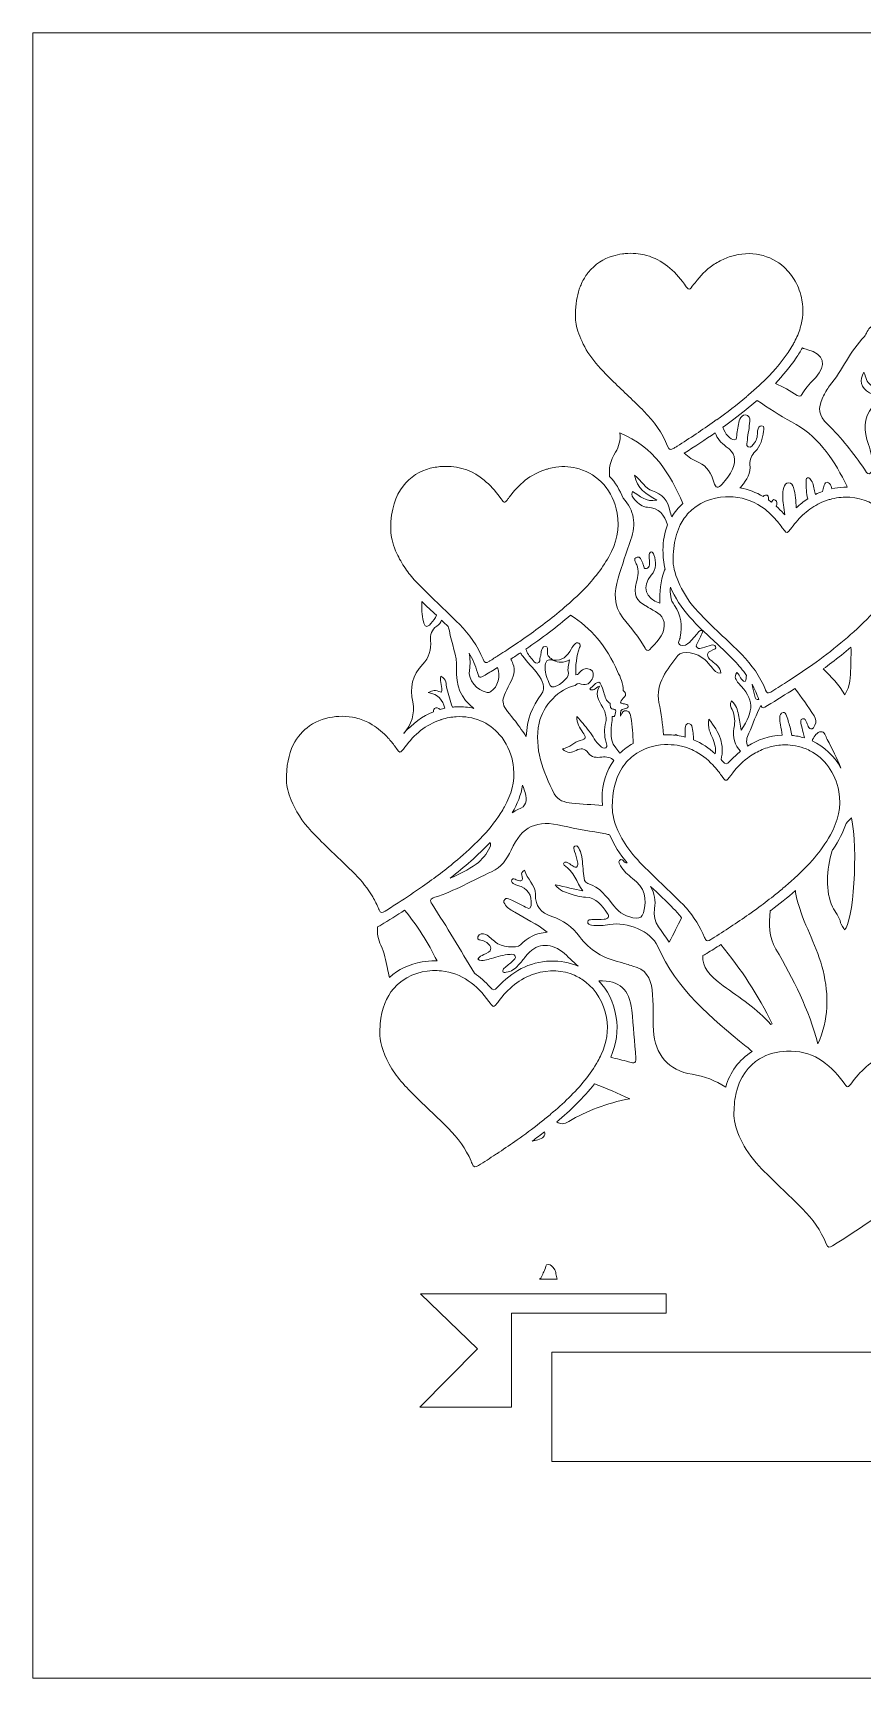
# Model space of a CAD drawing. Header units: inches. Extents: x 0 to 12, y -12 to 0.
# Drawn here: x 0 to 6.05, y -12 to 0 of the extents above; entities that cross this region are included whole.
import ezdxf

# ---------------------------------------------------------------- set-up
doc = ezdxf.new("R2010")
doc.units = ezdxf.units.IN
doc.header["$MEASUREMENT"] = 0
doc.layers.add('Layer 1', color=7, linetype='Continuous')

msp = doc.modelspace()

# ---------------------------------------------------------------- linework, layer by layer
at = {"layer": 'Layer 1', "lineweight": 0}
for points in [[(12, -12), (0, -12), (0, 0), (12, 0), (12, -12)], [(4.621, -9.198), (4.621, -9.339), (3.493, -9.339), (3.493, -10.023), (2.824, -10.023), (3.245, -9.599), (2.828, -9.198), (4.621, -9.198)], [(8.212, -9.622), (8.212, -10.421), (3.788, -10.421), (3.788, -9.622), (8.212, -9.622)]]:
    msp.add_lwpolyline(points, dxfattribs=at)
for points, knots in [([(4.237, -2.544), (4.205, -2.512), (4.173, -2.48), (4.142, -2.447), (4.047, -2.348), (3.989, -2.231), (3.968, -2.141), (3.963, -2.119), (3.96, -2.099), (3.959, -2.08), (3.959, -2.07), (3.959, -2.06), (3.959, -2.049), (3.96, -1.98), (3.97, -1.921), (3.987, -1.87), (3.991, -1.858), (3.995, -1.847), (4, -1.837), (4.012, -1.809), (4.026, -1.784), (4.042, -1.762), (4.045, -1.757), (4.049, -1.752), (4.054, -1.746), (4.102, -1.686), (4.165, -1.648), (4.23, -1.628), (4.254, -1.62), (4.278, -1.615), (4.303, -1.612), (4.316, -1.61), (4.329, -1.609), (4.341, -1.608), (4.368, -1.607), (4.394, -1.608), (4.418, -1.611), (4.439, -1.614), (4.46, -1.618), (4.479, -1.623), (4.592, -1.655), (4.681, -1.731), (4.755, -1.833), (4.756, -1.835), (4.757, -1.836), (4.757, -1.837), (4.789, -1.88), (4.789, -1.88), (4.823, -1.833), (4.826, -1.829), (4.829, -1.825), (4.832, -1.822), (4.87, -1.772), (4.912, -1.729), (4.962, -1.694), (4.989, -1.676), (5.017, -1.66), (5.048, -1.647), (5.062, -1.641), (5.076, -1.635), (5.091, -1.631), (5.24, -1.584), (5.383, -1.619), (5.483, -1.709), (5.514, -1.738), (5.541, -1.773), (5.563, -1.812), (5.586, -1.853), (5.602, -1.898), (5.612, -1.949), (5.625, -2.02), (5.619, -2.087), (5.6, -2.152), (5.589, -2.187), (5.575, -2.221), (5.557, -2.255), (5.555, -2.259), (5.552, -2.263), (5.55, -2.267), (5.502, -2.354), (5.441, -2.431), (5.373, -2.501), (5.325, -2.55), (5.274, -2.596), (5.222, -2.641), (5.217, -2.645), (5.212, -2.649), (5.207, -2.654), (5.137, -2.713), (5.065, -2.769), (4.991, -2.822), (4.989, -2.822), (4.987, -2.822), (4.985, -2.823), (4.979, -2.825), (4.976, -2.829), (4.974, -2.833), (4.885, -2.896), (4.794, -2.956), (4.702, -3.015), (4.694, -3.019), (4.686, -3.024), (4.679, -3.029), (4.655, -3.044), (4.643, -3.044), (4.632, -3.015), (4.593, -2.918), (4.533, -2.833), (4.459, -2.759), (4.386, -2.687), (4.311, -2.616), (4.237, -2.544)], [0, 0, 0, 0, 1, 1, 1, 2, 2, 2, 3, 3, 3, 4, 4, 4, 5, 5, 5, 6, 6, 6, 7, 7, 7, 8, 8, 8, 9, 9, 9, 10, 10, 10, 11, 11, 11, 12, 12, 12, 13, 13, 13, 14, 14, 14, 15, 15, 15, 16, 16, 16, 17, 17, 17, 18, 18, 18, 19, 19, 19, 20, 20, 20, 21, 21, 21, 22, 22, 22, 23, 23, 23, 24, 24, 24, 25, 25, 25, 26, 26, 26, 27, 27, 27, 28, 28, 28, 29, 29, 29, 30, 30, 30, 31, 31, 31, 32, 32, 32, 33, 33, 33, 34, 34, 34, 35, 35, 35, 36, 36, 36, 37, 37, 37, 37]), ([(5.814, -2.575), (5.908, -2.46), (5.964, -2.319), (6.068, -2.214), (6.084, -2.198), (6.093, -2.16), (6.115, -2.144), (6.14, -2.185), (6.169, -2.224), (6.203, -2.262), (6.263, -2.329), (6.329, -2.39), (6.395, -2.452), (6.395, -2.456), (6.394, -2.459), (6.394, -2.463), (6.392, -2.475), (6.392, -2.488), (6.369, -2.487), (6.364, -2.434), (6.341, -2.399), (6.278, -2.411), (6.269, -2.413), (6.257, -2.402), (6.246, -2.395), (6.205, -2.368), (6.188, -2.388), (6.18, -2.428), (6.173, -2.463), (6.18, -2.496), (6.185, -2.53), (6.188, -2.549), (6.188, -2.57), (6.172, -2.581), (6.152, -2.594), (6.133, -2.579), (6.116, -2.569), (6.081, -2.549), (6.08, -2.509), (6.065, -2.475), (6.029, -2.534), (6.039, -2.588), (6.104, -2.625), (6.156, -2.654), (6.157, -2.688), (6.127, -2.726), (6.056, -2.812), (6.065, -2.904), (6.098, -3.001), (6.116, -3.054), (6.131, -3.11), (6.125, -3.167), (6.123, -3.185), (6.123, -3.209), (6.106, -3.215), (6.084, -3.222), (6.078, -3.196), (6.069, -3.182), (5.987, -3.067), (5.902, -2.953), (5.799, -2.854), (5.733, -2.791), (5.726, -2.742), (5.765, -2.658), (5.779, -2.629), (5.794, -2.599), (5.814, -2.575)], [0, 0, 0, 0, 1, 1, 1, 2, 2, 2, 3, 3, 3, 4, 4, 4, 5, 5, 5, 6, 6, 6, 7, 7, 7, 8, 8, 8, 9, 9, 9, 10, 10, 10, 11, 11, 11, 12, 12, 12, 13, 13, 13, 14, 14, 14, 15, 15, 15, 16, 16, 16, 17, 17, 17, 18, 18, 18, 19, 19, 19, 20, 20, 20, 21, 21, 21, 22, 22, 22, 22]), ([(5.654, -2.311), (5.773, -2.34), (5.795, -2.426), (5.713, -2.513), (5.679, -2.549), (5.645, -2.583), (5.619, -2.625), (5.609, -2.64), (5.601, -2.66), (5.577, -2.644), (5.527, -2.61), (5.474, -2.581), (5.418, -2.557), (5.473, -2.499), (5.524, -2.438), (5.57, -2.371), (5.586, -2.347), (5.602, -2.322), (5.615, -2.297), (5.627, -2.303), (5.64, -2.307), (5.654, -2.311)], [0, 0, 0, 0, 1, 1, 1, 2, 2, 2, 3, 3, 3, 4, 4, 4, 5, 5, 5, 6, 6, 6, 7, 7, 7, 7]), ([(5.83, -3.325), (5.829, -3.318), (5.827, -3.312), (5.825, -3.306), (5.82, -3.292), (5.81, -3.279), (5.795, -3.278), (5.777, -3.278), (5.776, -3.296), (5.772, -3.309), (5.767, -3.32), (5.766, -3.332), (5.763, -3.344), (5.745, -3.35), (5.727, -3.358), (5.71, -3.367), (5.709, -3.361), (5.708, -3.356), (5.707, -3.351), (5.7, -3.321), (5.697, -3.29), (5.68, -3.264), (5.674, -3.254), (5.666, -3.242), (5.652, -3.246), (5.64, -3.25), (5.643, -3.263), (5.643, -3.272), (5.643, -3.315), (5.644, -3.358), (5.655, -3.398), (5.625, -3.418), (5.597, -3.44), (5.57, -3.465), (5.567, -3.415), (5.565, -3.365), (5.551, -3.316), (5.546, -3.298), (5.537, -3.281), (5.515, -3.281), (5.494, -3.281), (5.485, -3.299), (5.479, -3.317), (5.467, -3.359), (5.472, -3.401), (5.477, -3.443), (5.479, -3.468), (5.483, -3.491), (5.487, -3.515), (5.484, -3.513), (5.48, -3.509), (5.477, -3.505), (5.46, -3.486), (5.443, -3.469), (5.425, -3.453), (5.431, -3.435), (5.434, -3.417), (5.416, -3.407), (5.4, -3.398), (5.396, -3.411), (5.391, -3.424), (5.383, -3.418), (5.376, -3.412), (5.368, -3.406), (5.367, -3.386), (5.367, -3.367), (5.346, -3.371), (5.338, -3.373), (5.333, -3.377), (5.33, -3.382), (5.278, -3.351), (5.221, -3.329), (5.159, -3.319), (5.163, -3.315), (5.167, -3.31), (5.171, -3.305), (5.211, -3.26), (5.239, -3.211), (5.233, -3.147), (5.23, -3.111), (5.245, -3.08), (5.27, -3.054), (5.311, -3.013), (5.326, -2.961), (5.331, -2.906), (5.332, -2.892), (5.344, -2.869), (5.32, -2.866), (5.298, -2.863), (5.291, -2.884), (5.289, -2.903), (5.287, -2.934), (5.286, -2.965), (5.266, -2.99), (5.254, -3.004), (5.241, -3.029), (5.219, -3.019), (5.201, -3.011), (5.212, -2.986), (5.214, -2.969), (5.219, -2.923), (5.228, -2.877), (5.232, -2.831), (5.234, -2.81), (5.225, -2.789), (5.2, -2.786), (5.179, -2.784), (5.168, -2.8), (5.16, -2.817), (5.144, -2.85), (5.146, -2.888), (5.137, -2.923), (5.133, -2.939), (5.143, -2.967), (5.119, -2.968), (5.104, -2.969), (5.086, -2.954), (5.073, -2.942), (5.053, -2.925), (5.046, -2.9), (5.036, -2.876), (5.063, -2.857), (5.09, -2.837), (5.116, -2.817), (5.174, -2.773), (5.231, -2.728), (5.285, -2.681), (5.368, -2.735), (5.448, -2.792), (5.536, -2.837), (5.721, -2.932), (5.834, -3.096), (5.925, -3.274), (5.932, -3.287), (5.938, -3.301), (5.943, -3.314), (5.934, -3.314), (5.925, -3.314), (5.917, -3.314), (5.887, -3.315), (5.858, -3.319), (5.83, -3.325)], [0, 0, 0, 0, 1, 1, 1, 2, 2, 2, 3, 3, 3, 4, 4, 4, 5, 5, 5, 6, 6, 6, 7, 7, 7, 8, 8, 8, 9, 9, 9, 10, 10, 10, 11, 11, 11, 12, 12, 12, 13, 13, 13, 14, 14, 14, 15, 15, 15, 16, 16, 16, 17, 17, 17, 18, 18, 18, 19, 19, 19, 20, 20, 20, 21, 21, 21, 22, 22, 22, 23, 23, 23, 24, 24, 24, 25, 25, 25, 26, 26, 26, 27, 27, 27, 28, 28, 28, 29, 29, 29, 30, 30, 30, 31, 31, 31, 32, 32, 32, 33, 33, 33, 34, 34, 34, 35, 35, 35, 36, 36, 36, 37, 37, 37, 38, 38, 38, 39, 39, 39, 40, 40, 40, 41, 41, 41, 42, 42, 42, 43, 43, 43, 44, 44, 44, 45, 45, 45, 46, 46, 46, 47, 47, 47, 47]), ([(4.252, -3.058), (4.277, -3.017), (4.289, -2.974), (4.284, -2.918), (4.534, -3.019), (4.648, -3.217), (4.744, -3.432), (4.712, -3.46), (4.684, -3.494), (4.662, -3.53), (4.656, -3.516), (4.652, -3.501), (4.648, -3.483), (4.636, -3.413), (4.59, -3.364), (4.522, -3.341), (4.466, -3.322), (4.444, -3.268), (4.391, -3.227), (4.409, -3.324), (4.474, -3.365), (4.554, -3.408), (4.472, -3.426), (4.429, -3.376), (4.376, -3.344), (4.362, -3.374), (4.38, -3.39), (4.393, -3.405), (4.417, -3.434), (4.45, -3.458), (4.485, -3.46), (4.571, -3.464), (4.607, -3.517), (4.632, -3.588), (4.632, -3.588), (4.632, -3.588), (4.632, -3.589), (4.609, -3.645), (4.597, -3.707), (4.598, -3.774), (4.599, -3.821), (4.603, -3.867), (4.613, -3.911), (4.61, -3.916), (4.608, -3.921), (4.606, -3.926), (4.581, -4.001), (4.571, -4.079), (4.576, -4.159), (4.468, -4.124), (4.443, -4.042), (4.513, -3.956), (4.551, -3.909), (4.55, -3.859), (4.532, -3.807), (4.528, -3.797), (4.524, -3.785), (4.513, -3.786), (4.497, -3.788), (4.498, -3.802), (4.498, -3.814), (4.498, -3.836), (4.5, -3.859), (4.499, -3.881), (4.499, -3.893), (4.49, -3.904), (4.477, -3.907), (4.459, -3.911), (4.46, -3.895), (4.456, -3.884), (4.453, -3.877), (4.451, -3.869), (4.448, -3.862), (4.44, -3.844), (4.432, -3.816), (4.409, -3.824), (4.376, -3.835), (4.399, -3.861), (4.407, -3.879), (4.424, -3.921), (4.416, -3.962), (4.405, -4.004), (4.381, -4.102), (4.397, -4.137), (4.485, -4.187), (4.492, -4.191), (4.499, -4.195), (4.506, -4.199), (4.556, -4.227), (4.611, -4.253), (4.607, -4.322), (4.604, -4.399), (4.549, -4.449), (4.499, -4.499), (4.485, -4.513), (4.474, -4.501), (4.467, -4.487), (4.423, -4.406), (4.362, -4.339), (4.305, -4.267), (4.235, -4.179), (4.241, -4.079), (4.271, -3.978), (4.299, -3.884), (4.332, -3.79), (4.363, -3.696), (4.402, -3.582), (4.391, -3.483), (4.307, -3.394), (4.284, -3.334), (4.251, -3.28), (4.209, -3.236), (4.2, -3.18), (4.215, -3.12), (4.252, -3.058)], [0, 0, 0, 0, 1, 1, 1, 2, 2, 2, 3, 3, 3, 4, 4, 4, 5, 5, 5, 6, 6, 6, 7, 7, 7, 8, 8, 8, 9, 9, 9, 10, 10, 10, 11, 11, 11, 12, 12, 12, 13, 13, 13, 14, 14, 14, 15, 15, 15, 16, 16, 16, 17, 17, 17, 18, 18, 18, 19, 19, 19, 20, 20, 20, 21, 21, 21, 22, 22, 22, 23, 23, 23, 24, 24, 24, 25, 25, 25, 26, 26, 26, 27, 27, 27, 28, 28, 28, 29, 29, 29, 30, 30, 30, 31, 31, 31, 32, 32, 32, 33, 33, 33, 34, 34, 34, 35, 35, 35, 36, 36, 36, 37, 37, 37, 38, 38, 38, 38]), ([(4.98, -2.916), (4.992, -2.957), (5.021, -2.99), (5.06, -3.018), (5.122, -3.062), (5.134, -3.111), (5.106, -3.182), (5.089, -3.224), (5.059, -3.257), (5.03, -3.291), (5, -3.324), (4.982, -3.322), (4.97, -3.278), (4.951, -3.216), (4.922, -3.16), (4.859, -3.133), (4.818, -3.116), (4.783, -3.093), (4.752, -3.066), (4.829, -3.018), (4.905, -2.968), (4.98, -2.916)], [0, 0, 0, 0, 1, 1, 1, 2, 2, 2, 3, 3, 3, 4, 4, 4, 5, 5, 5, 6, 6, 6, 7, 7, 7, 7]), ([(2.794, -4.001), (2.765, -3.97), (2.74, -3.938), (2.718, -3.906), (2.693, -3.87), (2.673, -3.833), (2.656, -3.798), (2.631, -3.742), (2.616, -3.689), (2.612, -3.647), (2.612, -3.642), (2.612, -3.638), (2.611, -3.634), (2.611, -3.627), (2.611, -3.62), (2.611, -3.613), (2.612, -3.338), (2.754, -3.215), (2.899, -3.176), (2.931, -3.168), (2.963, -3.163), (2.994, -3.162), (3, -3.162), (3.005, -3.162), (3.011, -3.162), (3.124, -3.161), (3.216, -3.198), (3.293, -3.263), (3.336, -3.297), (3.373, -3.339), (3.408, -3.387), (3.433, -3.423), (3.439, -3.432), (3.456, -3.413), (3.461, -3.407), (3.467, -3.398), (3.476, -3.387), (3.545, -3.292), (3.631, -3.22), (3.743, -3.184), (3.751, -3.182), (3.758, -3.18), (3.765, -3.178), (3.782, -3.174), (3.799, -3.17), (3.816, -3.168), (3.876, -3.159), (3.933, -3.164), (3.986, -3.18), (4.126, -3.221), (4.234, -3.338), (4.264, -3.503), (4.285, -3.617), (4.258, -3.721), (4.203, -3.821), (4.176, -3.868), (4.146, -3.913), (4.112, -3.955), (4.079, -3.998), (4.042, -4.038), (4.004, -4.076), (3.958, -4.122), (3.909, -4.165), (3.859, -4.207), (3.859, -4.207), (3.856, -4.21), (3.856, -4.21), (3.769, -4.284), (3.677, -4.352), (3.583, -4.417), (3.57, -4.427), (3.557, -4.436), (3.544, -4.445), (3.515, -4.464), (3.486, -4.483), (3.458, -4.502), (3.438, -4.514), (3.419, -4.527), (3.4, -4.539), (3.394, -4.543), (3.388, -4.547), (3.381, -4.551), (3.37, -4.558), (3.359, -4.565), (3.348, -4.572), (3.343, -4.576), (3.337, -4.579), (3.331, -4.583), (3.307, -4.598), (3.296, -4.597), (3.285, -4.569), (3.246, -4.471), (3.186, -4.387), (3.112, -4.313), (3.007, -4.208), (2.896, -4.108), (2.794, -4.001)], [0, 0, 0, 0, 1, 1, 1, 2, 2, 2, 3, 3, 3, 4, 4, 4, 5, 5, 5, 6, 6, 6, 7, 7, 7, 8, 8, 8, 9, 9, 9, 10, 10, 10, 11, 11, 11, 12, 12, 12, 13, 13, 13, 14, 14, 14, 15, 15, 15, 16, 16, 16, 17, 17, 17, 18, 18, 18, 19, 19, 19, 20, 20, 20, 21, 21, 21, 22, 22, 22, 23, 23, 23, 24, 24, 24, 25, 25, 25, 26, 26, 26, 27, 27, 27, 28, 28, 28, 29, 29, 29, 30, 30, 30, 31, 31, 31, 32, 32, 32, 32]), ([(4.718, -3.601), (4.735, -3.565), (4.755, -3.535), (4.778, -3.509), (4.854, -3.423), (4.96, -3.388), (5.055, -3.384), (5.074, -3.383), (5.092, -3.383), (5.11, -3.385), (5.2, -3.391), (5.276, -3.424), (5.343, -3.475), (5.361, -3.49), (5.379, -3.506), (5.396, -3.523), (5.422, -3.549), (5.446, -3.578), (5.469, -3.609), (5.493, -3.643), (5.499, -3.653), (5.514, -3.637), (5.52, -3.631), (5.527, -3.622), (5.537, -3.609), (5.551, -3.59), (5.565, -3.572), (5.581, -3.555), (5.612, -3.52), (5.646, -3.489), (5.685, -3.464), (5.721, -3.439), (5.761, -3.42), (5.804, -3.406), (5.813, -3.404), (5.822, -3.401), (5.831, -3.399), (5.876, -3.388), (5.92, -3.384), (5.962, -3.387), (6.06, -3.393), (6.147, -3.434), (6.213, -3.502), (6.269, -3.559), (6.308, -3.635), (6.325, -3.725), (6.331, -3.754), (6.333, -3.783), (6.332, -3.812), (6.332, -3.812), (6.332, -3.812), (6.332, -3.812), (6.325, -3.829), (6.324, -3.848), (6.323, -3.866), (6.323, -3.874), (6.323, -3.882), (6.323, -3.89), (6.313, -3.935), (6.297, -3.978), (6.275, -4.021), (6.271, -4.028), (6.268, -4.035), (6.264, -4.043), (6.259, -4.05), (6.255, -4.058), (6.25, -4.066), (6.22, -4.116), (6.187, -4.162), (6.15, -4.206), (6.094, -4.272), (6.032, -4.332), (5.967, -4.389), (5.951, -4.403), (5.936, -4.416), (5.92, -4.429), (5.854, -4.485), (5.786, -4.538), (5.716, -4.589), (5.65, -4.636), (5.583, -4.682), (5.515, -4.726), (5.474, -4.753), (5.433, -4.779), (5.392, -4.805), (5.387, -4.808), (5.383, -4.81), (5.379, -4.812), (5.364, -4.818), (5.355, -4.814), (5.347, -4.794), (5.347, -4.793), (5.346, -4.792), (5.346, -4.791), (5.307, -4.693), (5.247, -4.609), (5.173, -4.535), (5.068, -4.43), (4.957, -4.33), (4.855, -4.223), (4.738, -4.099), (4.676, -3.949), (4.672, -3.856), (4.671, -3.788), (4.678, -3.729), (4.691, -3.678), (4.698, -3.65), (4.707, -3.625), (4.718, -3.601)], [0, 0, 0, 0, 1, 1, 1, 2, 2, 2, 3, 3, 3, 4, 4, 4, 5, 5, 5, 6, 6, 6, 7, 7, 7, 8, 8, 8, 9, 9, 9, 10, 10, 10, 11, 11, 11, 12, 12, 12, 13, 13, 13, 14, 14, 14, 15, 15, 15, 16, 16, 16, 17, 17, 17, 18, 18, 18, 19, 19, 19, 20, 20, 20, 21, 21, 21, 22, 22, 22, 23, 23, 23, 24, 24, 24, 25, 25, 25, 26, 26, 26, 27, 27, 27, 28, 28, 28, 29, 29, 29, 30, 30, 30, 31, 31, 31, 32, 32, 32, 33, 33, 33, 34, 34, 34, 35, 35, 35, 36, 36, 36, 36]), ([(4.653, -4.042), (4.686, -4.12), (4.732, -4.192), (4.792, -4.259), (4.822, -4.293), (4.854, -4.326), (4.887, -4.358), (4.863, -4.354), (4.855, -4.373), (4.845, -4.385), (4.827, -4.404), (4.811, -4.426), (4.793, -4.444), (4.775, -4.462), (4.749, -4.475), (4.727, -4.466), (4.697, -4.453), (4.722, -4.427), (4.724, -4.407), (4.737, -4.325), (4.734, -4.247), (4.681, -4.176), (4.652, -4.135), (4.648, -4.089), (4.653, -4.042)], [0, 0, 0, 0, 1, 1, 1, 2, 2, 2, 3, 3, 3, 4, 4, 4, 5, 5, 5, 6, 6, 6, 7, 7, 7, 8, 8, 8, 8]), ([(2.839, -4.148), (2.874, -4.182), (2.909, -4.215), (2.945, -4.247), (2.939, -4.272), (2.921, -4.289), (2.904, -4.308), (2.873, -4.343), (2.86, -4.331), (2.85, -4.293), (2.837, -4.246), (2.838, -4.197), (2.839, -4.148)], [0, 0, 0, 0, 1, 1, 1, 2, 2, 2, 3, 3, 3, 4, 4, 4, 4]), ([(2.772, -4.88), (2.752, -4.778), (2.766, -4.683), (2.845, -4.605), (2.891, -4.558), (2.907, -4.498), (2.902, -4.432), (2.899, -4.39), (2.909, -4.355), (2.947, -4.327), (2.965, -4.314), (2.977, -4.3), (2.983, -4.284), (2.999, -4.299), (3.015, -4.315), (3.031, -4.33), (3.033, -4.341), (3.037, -4.352), (3.039, -4.362), (3.055, -4.454), (3.096, -4.54), (3.092, -4.635), (3.085, -4.759), (3.123, -4.855), (3.218, -4.927), (3.178, -4.918), (3.137, -4.914), (3.095, -4.916), (3.083, -4.916), (3.072, -4.917), (3.061, -4.918), (3.046, -4.873), (3.035, -4.827), (3.021, -4.781), (3.012, -4.751), (3.022, -4.712), (2.977, -4.693), (2.965, -4.735), (2.994, -4.772), (2.981, -4.809), (2.927, -4.792), (2.927, -4.792), (2.884, -4.812), (2.961, -4.822), (2.988, -4.866), (3.007, -4.926), (2.995, -4.929), (2.983, -4.932), (2.972, -4.935), (2.958, -4.924), (2.942, -4.915), (2.93, -4.929), (2.923, -4.937), (2.922, -4.945), (2.924, -4.951), (2.843, -4.984), (2.772, -5.038), (2.708, -5.107), (2.708, -5.108), (2.707, -5.109), (2.706, -5.11), (2.763, -5.043), (2.789, -4.97), (2.772, -4.88)], [0, 0, 0, 0, 1, 1, 1, 2, 2, 2, 3, 3, 3, 4, 4, 4, 5, 5, 5, 6, 6, 6, 7, 7, 7, 8, 8, 8, 9, 9, 9, 10, 10, 10, 11, 11, 11, 12, 12, 12, 13, 13, 13, 14, 14, 14, 15, 15, 15, 16, 16, 16, 17, 17, 17, 18, 18, 18, 19, 19, 19, 20, 20, 20, 21, 21, 21, 21]), ([(3.694, -5.034), (3.719, -4.907), (3.846, -4.779), (3.958, -4.761), (3.975, -4.735), (3.996, -4.751), (4.018, -4.753), (4.052, -4.756), (4.074, -4.734), (4.085, -4.703), (4.092, -4.682), (4.093, -4.656), (4.07, -4.644), (4.043, -4.63), (4.016, -4.638), (3.993, -4.66), (3.985, -4.668), (3.982, -4.682), (3.962, -4.682), (3.959, -4.614), (3.966, -4.548), (3.99, -4.484), (3.995, -4.472), (3.996, -4.46), (3.985, -4.452), (3.973, -4.443), (3.961, -4.451), (3.953, -4.46), (3.943, -4.47), (3.935, -4.482), (3.929, -4.494), (3.901, -4.547), (3.863, -4.582), (3.798, -4.576), (3.777, -4.559), (3.749, -4.547), (3.755, -4.511), (3.757, -4.496), (3.762, -4.474), (3.738, -4.475), (3.721, -4.476), (3.714, -4.494), (3.71, -4.511), (3.708, -4.525), (3.708, -4.539), (3.703, -4.552), (3.698, -4.569), (3.703, -4.594), (3.68, -4.597), (3.663, -4.6), (3.654, -4.58), (3.643, -4.569), (3.621, -4.547), (3.607, -4.521), (3.597, -4.494), (3.655, -4.455), (3.713, -4.414), (3.769, -4.371), (3.821, -4.331), (3.873, -4.29), (3.923, -4.247), (4.071, -4.339), (4.186, -4.475), (4.267, -4.657), (4.287, -4.702), (4.31, -4.745), (4.308, -4.796), (4.356, -4.837), (4.292, -4.851), (4.288, -4.882), (4.291, -4.897), (4.306, -4.891), (4.317, -4.893), (4.328, -4.896), (4.343, -4.898), (4.344, -4.912), (4.344, -4.928), (4.328, -4.928), (4.317, -4.93), (4.29, -4.933), (4.285, -4.95), (4.288, -4.983), (4.3, -4.958), (4.309, -4.937), (4.335, -4.944), (4.359, -4.951), (4.361, -4.973), (4.364, -4.992), (4.374, -5.055), (4.379, -5.118), (4.38, -5.183), (4.344, -5.203), (4.312, -5.227), (4.284, -5.254), (4.274, -5.241), (4.263, -5.227), (4.253, -5.214), (4.197, -5.143), (4.226, -5.063), (4.228, -4.986), (4.252, -4.99), (4.248, -4.971), (4.252, -4.958), (4.26, -4.925), (4.222, -4.938), (4.216, -4.921), (4.212, -4.912), (4.214, -4.901), (4.213, -4.891), (4.181, -4.874), (4.176, -4.84), (4.166, -4.81), (4.136, -4.716), (4.137, -4.716), (4.064, -4.785), (4.086, -4.806), (4.102, -4.78), (4.135, -4.764), (4.092, -4.844), (4.146, -4.887), (4.168, -4.939), (4.181, -4.968), (4.188, -4.997), (4.181, -5.026), (4.168, -5.077), (4.169, -5.126), (4.183, -5.176), (4.187, -5.188), (4.197, -5.205), (4.18, -5.214), (4.165, -5.222), (4.153, -5.211), (4.142, -5.202), (4.105, -5.172), (4.087, -5.127), (4.058, -5.091), (4.03, -5.055), (4.002, -5.019), (3.969, -4.987), (3.968, -5.033), (3.992, -5.068), (4.013, -5.103), (4.032, -5.132), (4.046, -5.151), (3.994, -5.161), (3.95, -5.17), (3.92, -5.216), (3.864, -5.221), (3.901, -5.263), (3.935, -5.247), (3.964, -5.233), (4, -5.216), (4.026, -5.216), (4.051, -5.252), (4.075, -5.286), (4.114, -5.287), (4.151, -5.282), (4.188, -5.277), (4.217, -5.286), (4.24, -5.306), (4.184, -5.382), (4.152, -5.476), (4.154, -5.581), (4.154, -5.599), (4.155, -5.617), (4.157, -5.635), (4.082, -5.627), (4.007, -5.627), (3.933, -5.619), (3.88, -5.613), (3.83, -5.598), (3.805, -5.55), (3.722, -5.388), (3.656, -5.221), (3.694, -5.034)], [0, 0, 0, 0, 1, 1, 1, 2, 2, 2, 3, 3, 3, 4, 4, 4, 5, 5, 5, 6, 6, 6, 7, 7, 7, 8, 8, 8, 9, 9, 9, 10, 10, 10, 11, 11, 11, 12, 12, 12, 13, 13, 13, 14, 14, 14, 15, 15, 15, 16, 16, 16, 17, 17, 17, 18, 18, 18, 19, 19, 19, 20, 20, 20, 21, 21, 21, 22, 22, 22, 23, 23, 23, 24, 24, 24, 25, 25, 25, 26, 26, 26, 27, 27, 27, 28, 28, 28, 29, 29, 29, 30, 30, 30, 31, 31, 31, 32, 32, 32, 33, 33, 33, 34, 34, 34, 35, 35, 35, 36, 36, 36, 37, 37, 37, 38, 38, 38, 39, 39, 39, 40, 40, 40, 41, 41, 41, 42, 42, 42, 43, 43, 43, 44, 44, 44, 45, 45, 45, 46, 46, 46, 47, 47, 47, 48, 48, 48, 49, 49, 49, 50, 50, 50, 51, 51, 51, 52, 52, 52, 53, 53, 53, 54, 54, 54, 55, 55, 55, 56, 56, 56, 57, 57, 57, 58, 58, 58, 58]), ([(4.569, -4.885), (4.541, -4.744), (4.631, -4.643), (4.706, -4.542), (4.739, -4.499), (4.846, -4.52), (4.906, -4.573), (4.925, -4.591), (4.94, -4.613), (4.958, -4.632), (4.974, -4.648), (4.986, -4.672), (5.02, -4.67), (5.018, -4.624), (4.982, -4.605), (4.954, -4.581), (4.916, -4.549), (4.905, -4.522), (4.962, -4.5), (4.972, -4.496), (4.989, -4.492), (4.982, -4.476), (4.977, -4.462), (4.962, -4.463), (4.95, -4.466), (4.929, -4.471), (4.908, -4.48), (4.887, -4.486), (4.874, -4.489), (4.858, -4.495), (4.847, -4.483), (4.834, -4.47), (4.846, -4.457), (4.852, -4.445), (4.864, -4.417), (4.883, -4.393), (4.888, -4.359), (4.965, -4.433), (5.046, -4.503), (5.12, -4.581), (5.152, -4.614), (5.181, -4.649), (5.207, -4.686), (5.202, -4.702), (5.207, -4.719), (5.198, -4.731), (5.163, -4.725), (5.165, -4.687), (5.137, -4.666), (5.114, -4.698), (5.13, -4.721), (5.15, -4.743), (5.262, -4.865), (5.267, -4.939), (5.168, -5.087), (5.161, -5.045), (5.157, -5.009), (5.149, -4.974), (5.141, -4.938), (5.132, -4.901), (5.099, -4.873), (5.082, -4.899), (5.094, -4.918), (5.102, -4.935), (5.123, -4.979), (5.126, -5.025), (5.116, -5.071), (5.103, -5.14), (5.122, -5.194), (5.164, -5.24), (5.137, -5.262), (5.111, -5.286), (5.087, -5.313), (5.065, -5.336), (5.055, -5.337), (5.033, -5.312), (5.029, -5.308), (5.025, -5.304), (5.022, -5.3), (5.048, -5.193), (5.013, -5.101), (4.932, -5.005), (4.921, -5.068), (4.944, -5.107), (4.961, -5.147), (4.976, -5.184), (4.985, -5.221), (4.98, -5.259), (4.932, -5.215), (4.88, -5.181), (4.822, -5.157), (4.822, -5.145), (4.821, -5.133), (4.819, -5.121), (4.815, -5.089), (4.817, -5.035), (4.78, -5.038), (4.753, -5.04), (4.76, -5.096), (4.76, -5.129), (4.76, -5.131), (4.76, -5.134), (4.76, -5.136), (4.741, -5.131), (4.722, -5.127), (4.702, -5.124), (4.699, -5.122), (4.695, -5.119), (4.69, -5.117), (4.69, -5.119), (4.689, -5.121), (4.689, -5.123), (4.67, -5.121), (4.651, -5.119), (4.632, -5.119), (4.622, -5.119), (4.612, -5.119), (4.602, -5.12), (4.595, -5.041), (4.585, -4.963), (4.569, -4.885)], [0, 0, 0, 0, 1, 1, 1, 2, 2, 2, 3, 3, 3, 4, 4, 4, 5, 5, 5, 6, 6, 6, 7, 7, 7, 8, 8, 8, 9, 9, 9, 10, 10, 10, 11, 11, 11, 12, 12, 12, 13, 13, 13, 14, 14, 14, 15, 15, 15, 16, 16, 16, 17, 17, 17, 18, 18, 18, 19, 19, 19, 20, 20, 20, 21, 21, 21, 22, 22, 22, 23, 23, 23, 24, 24, 24, 25, 25, 25, 26, 26, 26, 27, 27, 27, 28, 28, 28, 29, 29, 29, 30, 30, 30, 31, 31, 31, 32, 32, 32, 33, 33, 33, 34, 34, 34, 35, 35, 35, 36, 36, 36, 37, 37, 37, 38, 38, 38, 39, 39, 39, 40, 40, 40, 40]), ([(3.183, -4.523), (3.208, -4.567), (3.229, -4.614), (3.244, -4.665), (3.257, -4.707), (3.261, -4.708), (3.3, -4.684), (3.33, -4.666), (3.36, -4.648), (3.39, -4.629), (3.414, -4.688), (3.394, -4.77), (3.342, -4.805), (3.333, -4.812), (3.325, -4.812), (3.314, -4.81), (3.241, -4.796), (3.173, -4.719), (3.185, -4.649), (3.193, -4.604), (3.191, -4.563), (3.183, -4.523)], [0, 0, 0, 0, 1, 1, 1, 2, 2, 2, 3, 3, 3, 4, 4, 4, 5, 5, 5, 6, 6, 6, 7, 7, 7, 7]), ([(3.6, -5.132), (3.564, -5.082), (3.539, -5.043), (3.51, -5.007), (3.41, -4.885), (3.409, -4.884), (3.481, -4.746), (3.505, -4.7), (3.524, -4.651), (3.503, -4.601), (3.498, -4.589), (3.493, -4.578), (3.488, -4.567), (3.512, -4.552), (3.535, -4.536), (3.558, -4.521), (3.562, -4.528), (3.567, -4.536), (3.573, -4.544), (3.608, -4.591), (3.652, -4.631), (3.686, -4.678), (3.718, -4.722), (3.745, -4.777), (3.71, -4.825), (3.645, -4.913), (3.605, -5.009), (3.6, -5.132)], [0, 0, 0, 0, 1, 1, 1, 2, 2, 2, 3, 3, 3, 4, 4, 4, 5, 5, 5, 6, 6, 6, 7, 7, 7, 8, 8, 8, 9, 9, 9, 9]), ([(5.968, -4.631), (5.966, -4.695), (5.966, -4.762), (5.924, -4.829), (5.882, -4.753), (5.825, -4.694), (5.768, -4.639), (5.789, -4.624), (5.809, -4.608), (5.83, -4.593), (5.877, -4.556), (5.924, -4.52), (5.97, -4.481), (5.971, -4.531), (5.97, -4.581), (5.968, -4.631)], [0, 0, 0, 0, 1, 1, 1, 2, 2, 2, 3, 3, 3, 4, 4, 4, 5, 5, 5, 5]), ([(3.908, -4.671), (3.917, -4.705), (3.822, -4.779), (3.788, -4.77), (3.782, -4.768), (3.776, -4.761), (3.773, -4.754), (3.755, -4.714), (3.737, -4.675), (3.738, -4.628), (3.739, -4.584), (3.753, -4.563), (3.799, -4.577), (3.836, -4.595), (3.874, -4.595), (3.917, -4.573), (3.911, -4.61), (3.899, -4.637), (3.908, -4.671)], [0, 0, 0, 0, 1, 1, 1, 2, 2, 2, 3, 3, 3, 4, 4, 4, 5, 5, 5, 6, 6, 6, 6]), ([(5.515, -5.029), (5.506, -5.002), (5.499, -4.951), (5.474, -4.957), (5.441, -4.967), (5.449, -5.014), (5.455, -5.047), (5.461, -5.072), (5.465, -5.097), (5.467, -5.122), (5.373, -5.126), (5.289, -5.155), (5.215, -5.203), (5.204, -5.174), (5.207, -5.142), (5.225, -5.108), (5.258, -5.043), (5.275, -4.97), (5.312, -4.907), (5.321, -4.928), (5.33, -4.926), (5.361, -4.906), (5.428, -4.866), (5.494, -4.824), (5.56, -4.782), (5.61, -4.846), (5.656, -4.913), (5.701, -4.982), (5.715, -5.005), (5.721, -5.026), (5.707, -5.05), (5.699, -5.062), (5.694, -5.079), (5.677, -5.077), (5.664, -5.076), (5.66, -5.061), (5.655, -5.05), (5.652, -5.043), (5.65, -5.035), (5.645, -5.028), (5.638, -5.017), (5.636, -4.997), (5.617, -5.002), (5.599, -5.007), (5.604, -5.026), (5.605, -5.038), (5.609, -5.06), (5.616, -5.081), (5.622, -5.103), (5.626, -5.116), (5.628, -5.129), (5.63, -5.142), (5.6, -5.133), (5.569, -5.127), (5.538, -5.124), (5.533, -5.092), (5.525, -5.06), (5.515, -5.029)], [0, 0, 0, 0, 1, 1, 1, 2, 2, 2, 3, 3, 3, 4, 4, 4, 5, 5, 5, 6, 6, 6, 7, 7, 7, 8, 8, 8, 9, 9, 9, 10, 10, 10, 11, 11, 11, 12, 12, 12, 13, 13, 13, 14, 14, 14, 15, 15, 15, 16, 16, 16, 17, 17, 17, 18, 18, 18, 19, 19, 19, 19]), ([(5.248, -4.751), (5.267, -4.787), (5.284, -4.823), (5.297, -4.862), (5.294, -4.863), (5.29, -4.864), (5.285, -4.863), (5.27, -4.859), (5.27, -4.84), (5.266, -4.828), (5.26, -4.802), (5.254, -4.777), (5.248, -4.751)], [0, 0, 0, 0, 1, 1, 1, 2, 2, 2, 3, 3, 3, 4, 4, 4, 4]), ([(2.274, -6.061), (2.193, -5.983), (2.111, -5.905), (2.033, -5.824), (1.964, -5.751), (1.915, -5.67), (1.885, -5.596), (1.863, -5.544), (1.852, -5.496), (1.85, -5.457), (1.848, -5.348), (1.867, -5.262), (1.9, -5.194), (1.93, -5.133), (1.971, -5.088), (2.018, -5.055), (2.077, -5.013), (2.145, -4.993), (2.21, -4.987), (2.218, -4.986), (2.225, -4.986), (2.233, -4.985), (2.268, -4.984), (2.301, -4.986), (2.332, -4.991), (2.349, -4.994), (2.366, -4.999), (2.383, -5.004), (2.416, -5.014), (2.448, -5.028), (2.477, -5.046), (2.519, -5.072), (2.558, -5.105), (2.593, -5.143), (2.61, -5.162), (2.627, -5.183), (2.643, -5.205), (2.644, -5.207), (2.645, -5.208), (2.647, -5.21), (2.651, -5.216), (2.655, -5.222), (2.658, -5.226), (2.675, -5.249), (2.681, -5.252), (2.695, -5.235), (2.701, -5.229), (2.707, -5.221), (2.715, -5.21), (2.782, -5.118), (2.867, -5.046), (2.976, -5.01), (2.978, -5.009), (2.98, -5.008), (2.982, -5.008), (3.019, -4.996), (3.055, -4.99), (3.09, -4.988), (3.214, -4.98), (3.328, -5.029), (3.406, -5.119), (3.454, -5.174), (3.488, -5.244), (3.503, -5.326), (3.505, -5.338), (3.507, -5.35), (3.508, -5.362), (3.518, -5.462), (3.491, -5.555), (3.442, -5.644), (3.433, -5.659), (3.424, -5.675), (3.414, -5.69), (3.371, -5.759), (3.319, -5.821), (3.263, -5.879), (3.212, -5.932), (3.156, -5.982), (3.098, -6.031), (3.017, -6.1), (2.932, -6.164), (2.844, -6.225), (2.786, -6.266), (2.726, -6.306), (2.666, -6.345), (2.634, -6.366), (2.602, -6.386), (2.57, -6.406), (2.548, -6.42), (2.536, -6.42), (2.526, -6.397), (2.525, -6.395), (2.524, -6.394), (2.524, -6.392), (2.511, -6.361), (2.497, -6.331), (2.48, -6.302), (2.445, -6.242), (2.401, -6.186), (2.351, -6.136), (2.325, -6.111), (2.3, -6.086), (2.274, -6.061)], [0, 0, 0, 0, 1, 1, 1, 2, 2, 2, 3, 3, 3, 4, 4, 4, 5, 5, 5, 6, 6, 6, 7, 7, 7, 8, 8, 8, 9, 9, 9, 10, 10, 10, 11, 11, 11, 12, 12, 12, 13, 13, 13, 14, 14, 14, 15, 15, 15, 16, 16, 16, 17, 17, 17, 18, 18, 18, 19, 19, 19, 20, 20, 20, 21, 21, 21, 22, 22, 22, 23, 23, 23, 24, 24, 24, 25, 25, 25, 26, 26, 26, 27, 27, 27, 28, 28, 28, 29, 29, 29, 30, 30, 30, 31, 31, 31, 32, 32, 32, 33, 33, 33, 34, 34, 34, 34]), ([(5.69, -5.154), (5.704, -5.129), (5.722, -5.099), (5.749, -5.097), (5.779, -5.094), (5.784, -5.132), (5.796, -5.153), (5.834, -5.222), (5.867, -5.292), (5.897, -5.364), (5.849, -5.275), (5.775, -5.205), (5.686, -5.164), (5.687, -5.161), (5.689, -5.157), (5.69, -5.154)], [0, 0, 0, 0, 1, 1, 1, 2, 2, 2, 3, 3, 3, 4, 4, 4, 5, 5, 5, 5]), ([(4.229, -5.663), (4.228, -5.657), (4.228, -5.651), (4.228, -5.645), (4.228, -5.532), (4.252, -5.444), (4.29, -5.378), (4.303, -5.355), (4.317, -5.335), (4.333, -5.318), (4.347, -5.301), (4.363, -5.286), (4.38, -5.273), (4.449, -5.219), (4.532, -5.195), (4.609, -5.191), (4.609, -5.191), (4.61, -5.191), (4.611, -5.191), (4.642, -5.19), (4.672, -5.192), (4.701, -5.196), (4.715, -5.198), (4.729, -5.201), (4.742, -5.204), (4.749, -5.206), (4.756, -5.208), (4.763, -5.21), (4.783, -5.217), (4.803, -5.225), (4.822, -5.234), (4.874, -5.26), (4.92, -5.295), (4.961, -5.339), (4.975, -5.354), (4.988, -5.369), (5.001, -5.385), (5.009, -5.395), (5.017, -5.406), (5.025, -5.416), (5.058, -5.463), (5.058, -5.464), (5.093, -5.416), (5.129, -5.367), (5.169, -5.324), (5.215, -5.289), (5.23, -5.278), (5.245, -5.267), (5.261, -5.258), (5.292, -5.24), (5.325, -5.225), (5.36, -5.214), (5.397, -5.202), (5.434, -5.196), (5.47, -5.194), (5.496, -5.192), (5.521, -5.193), (5.546, -5.197), (5.573, -5.2), (5.6, -5.207), (5.626, -5.216), (5.641, -5.222), (5.656, -5.228), (5.67, -5.236), (5.776, -5.29), (5.856, -5.395), (5.881, -5.532), (5.881, -5.532), (5.881, -5.532), (5.881, -5.532), (5.902, -5.646), (5.875, -5.751), (5.82, -5.85), (5.753, -5.971), (5.661, -6.071), (5.56, -6.163), (5.533, -6.188), (5.505, -6.213), (5.476, -6.237), (5.453, -6.257), (5.428, -6.277), (5.404, -6.296), (5.364, -6.328), (5.324, -6.358), (5.283, -6.388), (5.269, -6.398), (5.255, -6.408), (5.241, -6.418), (5.154, -6.48), (5.064, -6.539), (4.974, -6.596), (4.965, -6.601), (4.957, -6.607), (4.948, -6.612), (4.93, -6.624), (4.918, -6.626), (4.909, -6.613), (4.907, -6.609), (4.904, -6.604), (4.902, -6.598), (4.87, -6.519), (4.824, -6.448), (4.769, -6.385), (4.756, -6.37), (4.743, -6.356), (4.729, -6.342), (4.624, -6.237), (4.513, -6.138), (4.411, -6.03), (4.365, -5.981), (4.327, -5.928), (4.298, -5.876), (4.254, -5.797), (4.231, -5.72), (4.229, -5.663)], [0, 0, 0, 0, 1, 1, 1, 2, 2, 2, 3, 3, 3, 4, 4, 4, 5, 5, 5, 6, 6, 6, 7, 7, 7, 8, 8, 8, 9, 9, 9, 10, 10, 10, 11, 11, 11, 12, 12, 12, 13, 13, 13, 14, 14, 14, 15, 15, 15, 16, 16, 16, 17, 17, 17, 18, 18, 18, 19, 19, 19, 20, 20, 20, 21, 21, 21, 22, 22, 22, 23, 23, 23, 24, 24, 24, 25, 25, 25, 26, 26, 26, 27, 27, 27, 28, 28, 28, 29, 29, 29, 30, 30, 30, 31, 31, 31, 32, 32, 32, 33, 33, 33, 34, 34, 34, 35, 35, 35, 36, 36, 36, 37, 37, 37, 38, 38, 38, 38]), ([(3.592, -5.541), (3.609, -5.602), (3.603, -5.642), (3.54, -5.664), (3.526, -5.67), (3.512, -5.68), (3.498, -5.689), (3.535, -5.625), (3.562, -5.559), (3.574, -5.488), (3.581, -5.505), (3.587, -5.523), (3.592, -5.541)], [0, 0, 0, 0, 1, 1, 1, 2, 2, 2, 3, 3, 3, 4, 4, 4, 4]), ([(4.81, -7.596), (4.64, -7.569), (4.537, -7.451), (4.529, -7.277), (4.524, -7.179), (4.531, -7.079), (4.519, -6.98), (4.508, -6.89), (4.47, -6.828), (4.378, -6.806), (4.347, -6.798), (4.317, -6.785), (4.285, -6.778), (4.164, -6.752), (4.065, -6.691), (3.99, -6.591), (3.937, -6.521), (3.869, -6.472), (3.786, -6.444), (3.709, -6.418), (3.665, -6.371), (3.667, -6.283), (3.669, -6.214), (3.604, -6.174), (3.588, -6.106), (3.566, -6.122), (3.564, -6.132), (3.567, -6.142), (3.58, -6.184), (3.568, -6.195), (3.527, -6.177), (3.518, -6.172), (3.503, -6.162), (3.495, -6.177), (3.487, -6.193), (3.501, -6.203), (3.514, -6.21), (3.521, -6.214), (3.529, -6.216), (3.537, -6.218), (3.611, -6.238), (3.644, -6.288), (3.636, -6.364), (3.631, -6.4), (3.61, -6.382), (3.596, -6.376), (3.557, -6.359), (3.52, -6.338), (3.482, -6.32), (3.469, -6.314), (3.454, -6.307), (3.443, -6.32), (3.429, -6.335), (3.441, -6.35), (3.45, -6.363), (3.467, -6.387), (3.493, -6.399), (3.517, -6.414), (3.592, -6.461), (3.676, -6.495), (3.754, -6.56), (3.67, -6.565), (3.61, -6.597), (3.558, -6.652), (3.53, -6.682), (3.413, -6.664), (3.376, -6.632), (3.353, -6.613), (3.331, -6.591), (3.305, -6.576), (3.284, -6.564), (3.256, -6.572), (3.247, -6.593), (3.237, -6.62), (3.269, -6.614), (3.283, -6.62), (3.31, -6.632), (3.337, -6.648), (3.341, -6.677), (3.344, -6.706), (3.31, -6.71), (3.291, -6.723), (3.276, -6.732), (3.257, -6.734), (3.246, -6.757), (3.283, -6.775), (3.315, -6.761), (3.346, -6.751), (3.39, -6.736), (3.435, -6.725), (3.482, -6.721), (3.496, -6.719), (3.513, -6.719), (3.52, -6.734), (3.527, -6.749), (3.513, -6.76), (3.503, -6.769), (3.482, -6.787), (3.459, -6.804), (3.438, -6.823), (3.432, -6.828), (3.428, -6.838), (3.429, -6.844), (3.432, -6.857), (3.445, -6.853), (3.454, -6.852), (3.491, -6.848), (3.518, -6.827), (3.542, -6.801), (3.561, -6.781), (3.578, -6.758), (3.596, -6.736), (3.67, -6.642), (3.767, -6.629), (3.864, -6.703), (3.904, -6.734), (3.937, -6.772), (3.979, -6.808), (3.917, -6.781), (3.849, -6.768), (3.776, -6.77), (3.62, -6.776), (3.494, -6.848), (3.39, -6.961), (3.369, -6.985), (3.358, -6.985), (3.336, -6.961), (3.301, -6.921), (3.264, -6.887), (3.223, -6.859), (3.119, -6.692), (3.022, -6.52), (2.913, -6.356), (2.894, -6.326), (2.901, -6.315), (2.933, -6.305), (3.078, -6.259), (3.209, -6.181), (3.347, -6.118), (3.418, -6.087), (3.459, -6.03), (3.49, -5.96), (3.569, -5.786), (3.677, -5.738), (3.865, -5.783), (3.969, -5.807), (4.075, -5.823), (4.18, -5.843), (4.19, -5.845), (4.2, -5.847), (4.209, -5.849), (4.24, -5.922), (4.283, -5.991), (4.337, -6.054), (4.332, -6.056), (4.325, -6.053), (4.316, -6.045), (4.306, -6.036), (4.294, -6.02), (4.281, -6.036), (4.271, -6.048), (4.282, -6.063), (4.289, -6.075), (4.31, -6.113), (4.343, -6.141), (4.376, -6.167), (4.464, -6.232), (4.486, -6.316), (4.455, -6.419), (4.446, -6.449), (4.432, -6.457), (4.405, -6.456), (4.334, -6.454), (4.282, -6.419), (4.239, -6.367), (4.186, -6.301), (4.138, -6.229), (4.049, -6.204), (4.025, -6.197), (4.022, -6.171), (4.02, -6.148), (4.015, -6.102), (4.012, -6.056), (4.006, -6.01), (4.003, -5.992), (3.997, -5.974), (3.99, -5.958), (3.983, -5.944), (3.975, -5.923), (3.956, -5.931), (3.94, -5.939), (3.95, -5.957), (3.953, -5.97), (3.96, -5.995), (3.969, -6.02), (3.975, -6.045), (3.978, -6.058), (3.982, -6.075), (3.967, -6.084), (3.955, -6.091), (3.945, -6.08), (3.935, -6.073), (3.923, -6.066), (3.912, -6.056), (3.9, -6.05), (3.894, -6.047), (3.883, -6.047), (3.878, -6.05), (3.869, -6.055), (3.872, -6.067), (3.877, -6.071), (3.948, -6.114), (3.967, -6.196), (4.012, -6.258), (3.952, -6.245), (3.888, -6.23), (3.812, -6.214), (3.845, -6.259), (3.884, -6.268), (3.921, -6.28), (3.958, -6.291), (3.996, -6.303), (4.033, -6.304), (4.114, -6.307), (4.151, -6.364), (4.191, -6.42), (4.212, -6.448), (4.197, -6.462), (4.169, -6.465), (4.139, -6.468), (4.109, -6.467), (4.079, -6.468), (4.067, -6.469), (4.051, -6.468), (4.049, -6.483), (4.047, -6.502), (4.065, -6.506), (4.077, -6.508), (4.122, -6.515), (4.166, -6.511), (4.21, -6.503), (4.334, -6.483), (4.511, -6.551), (4.56, -6.663), (4.697, -6.977), (4.95, -7.186), (5.205, -7.392), (5.22, -7.405), (5.234, -7.417), (5.248, -7.43), (5.153, -7.489), (5.085, -7.58), (5.057, -7.689), (4.982, -7.642), (4.9, -7.61), (4.81, -7.596)], [0, 0, 0, 0, 1, 1, 1, 2, 2, 2, 3, 3, 3, 4, 4, 4, 5, 5, 5, 6, 6, 6, 7, 7, 7, 8, 8, 8, 9, 9, 9, 10, 10, 10, 11, 11, 11, 12, 12, 12, 13, 13, 13, 14, 14, 14, 15, 15, 15, 16, 16, 16, 17, 17, 17, 18, 18, 18, 19, 19, 19, 20, 20, 20, 21, 21, 21, 22, 22, 22, 23, 23, 23, 24, 24, 24, 25, 25, 25, 26, 26, 26, 27, 27, 27, 28, 28, 28, 29, 29, 29, 30, 30, 30, 31, 31, 31, 32, 32, 32, 33, 33, 33, 34, 34, 34, 35, 35, 35, 36, 36, 36, 37, 37, 37, 38, 38, 38, 39, 39, 39, 40, 40, 40, 41, 41, 41, 42, 42, 42, 43, 43, 43, 44, 44, 44, 45, 45, 45, 46, 46, 46, 47, 47, 47, 48, 48, 48, 49, 49, 49, 50, 50, 50, 51, 51, 51, 52, 52, 52, 53, 53, 53, 54, 54, 54, 55, 55, 55, 56, 56, 56, 57, 57, 57, 58, 58, 58, 59, 59, 59, 60, 60, 60, 61, 61, 61, 62, 62, 62, 63, 63, 63, 64, 64, 64, 65, 65, 65, 66, 66, 66, 67, 67, 67, 68, 68, 68, 69, 69, 69, 70, 70, 70, 71, 71, 71, 72, 72, 72, 73, 73, 73, 74, 74, 74, 75, 75, 75, 76, 76, 76, 77, 77, 77, 78, 78, 78, 79, 79, 79, 80, 80, 80, 81, 81, 81, 82, 82, 82, 83, 83, 83, 84, 84, 84, 85, 85, 85, 85]), ([(5.839, -5.954), (5.88, -5.894), (5.913, -5.832), (5.934, -5.767), (5.947, -5.751), (5.96, -5.737), (5.974, -5.725), (6.023, -5.948), (5.988, -6.5), (5.922, -6.541), (5.922, -6.54), (5.894, -6.497), (5.893, -6.492), (5.889, -6.445), (5.853, -6.414), (5.835, -6.374), (5.784, -6.265), (5.789, -6.104), (5.833, -5.963), (5.835, -5.96), (5.837, -5.957), (5.839, -5.954)], [0, 0, 0, 0, 1, 1, 1, 2, 2, 2, 3, 3, 3, 4, 4, 4, 5, 5, 5, 6, 6, 6, 7, 7, 7, 7]), ([(3.334, -5.941), (3.312, -5.99), (3.278, -6.031), (3.235, -6.062), (3.176, -6.105), (3.111, -6.139), (3.045, -6.165), (3.148, -6.085), (3.248, -6), (3.337, -5.904), (3.343, -5.913), (3.341, -5.925), (3.334, -5.941)], [0, 0, 0, 0, 1, 1, 1, 2, 2, 2, 3, 3, 3, 4, 4, 4, 4]), ([(4.508, -6.226), (4.564, -6.279), (4.622, -6.332), (4.676, -6.388), (4.697, -6.409), (4.716, -6.432), (4.734, -6.455), (4.705, -6.511), (4.676, -6.569), (4.643, -6.633), (4.598, -6.55), (4.516, -6.498), (4.537, -6.386), (4.547, -6.33), (4.535, -6.275), (4.508, -6.226)], [0, 0, 0, 0, 1, 1, 1, 2, 2, 2, 3, 3, 3, 4, 4, 4, 5, 5, 5, 5]), ([(5.381, -6.404), (5.383, -6.402), (5.384, -6.401), (5.386, -6.4), (5.447, -6.354), (5.506, -6.306), (5.564, -6.256), (5.568, -6.29), (5.576, -6.324), (5.586, -6.357), (5.635, -6.522), (5.726, -6.671), (5.766, -6.839), (5.81, -7.02), (5.807, -7.199), (5.729, -7.374), (5.663, -7.126), (5.55, -6.902), (5.422, -6.682), (5.372, -6.596), (5.367, -6.5), (5.381, -6.404)], [0, 0, 0, 0, 1, 1, 1, 2, 2, 2, 3, 3, 3, 4, 4, 4, 5, 5, 5, 6, 6, 6, 7, 7, 7, 7]), ([(2.603, -6.889), (2.597, -6.868), (2.592, -6.846), (2.587, -6.824), (2.574, -6.767), (2.566, -6.709), (2.54, -6.655), (2.519, -6.612), (2.512, -6.567), (2.514, -6.521), (2.52, -6.519), (2.528, -6.514), (2.539, -6.508), (2.597, -6.472), (2.655, -6.436), (2.713, -6.399), (2.806, -6.512), (2.885, -6.635), (2.949, -6.768), (2.945, -6.768), (2.94, -6.768), (2.935, -6.768), (2.903, -6.768), (2.872, -6.77), (2.841, -6.776), (2.747, -6.792), (2.666, -6.832), (2.603, -6.889)], [0, 0, 0, 0, 1, 1, 1, 2, 2, 2, 3, 3, 3, 4, 4, 4, 5, 5, 5, 6, 6, 6, 7, 7, 7, 8, 8, 8, 9, 9, 9, 9]), ([(4.917, -6.714), (4.952, -6.693), (4.986, -6.672), (5.02, -6.65), (5.169, -6.829), (5.294, -7.02), (5.396, -7.228), (5.391, -7.229), (5.386, -7.233), (5.385, -7.232), (5.285, -7.119), (5.159, -7.038), (5.038, -6.951), (4.931, -6.873), (4.886, -6.815), (4.888, -6.729), (4.895, -6.727), (4.904, -6.722), (4.917, -6.714)], [0, 0, 0, 0, 1, 1, 1, 2, 2, 2, 3, 3, 3, 4, 4, 4, 5, 5, 5, 6, 6, 6, 6]), ([(3.033, -7.991), (3.029, -7.988), (3.026, -7.985), (3.023, -7.982), (2.988, -7.946), (2.952, -7.912), (2.915, -7.877), (2.866, -7.829), (2.816, -7.782), (2.767, -7.733), (2.75, -7.715), (2.732, -7.697), (2.715, -7.679), (2.677, -7.639), (2.646, -7.597), (2.62, -7.555), (2.564, -7.465), (2.535, -7.375), (2.532, -7.312), (2.532, -7.282), (2.533, -7.254), (2.535, -7.227), (2.545, -7.115), (2.581, -7.032), (2.631, -6.972), (2.708, -6.881), (2.817, -6.844), (2.915, -6.84), (2.938, -6.839), (2.961, -6.84), (2.982, -6.842), (2.982, -6.842), (2.982, -6.842), (2.982, -6.842), (3.13, -6.857), (3.24, -6.942), (3.328, -7.065), (3.356, -7.103), (3.36, -7.111), (3.38, -7.087), (3.385, -7.081), (3.39, -7.074), (3.397, -7.065), (3.465, -6.971), (3.552, -6.898), (3.664, -6.862), (3.767, -6.83), (3.868, -6.837), (3.953, -6.874), (3.983, -6.887), (4.01, -6.904), (4.036, -6.924), (4.11, -6.983), (4.165, -7.072), (4.185, -7.181), (4.203, -7.277), (4.186, -7.367), (4.147, -7.452), (4.14, -7.468), (4.132, -7.483), (4.123, -7.499), (4.096, -7.549), (4.064, -7.595), (4.028, -7.639), (3.956, -7.73), (3.869, -7.81), (3.78, -7.885), (3.778, -7.887), (3.776, -7.889), (3.774, -7.891), (3.749, -7.911), (3.725, -7.931), (3.7, -7.951), (3.646, -7.994), (3.59, -8.035), (3.534, -8.075), (3.49, -8.105), (3.446, -8.135), (3.402, -8.164), (3.394, -8.17), (3.385, -8.176), (3.376, -8.181), (3.335, -8.208), (3.293, -8.235), (3.252, -8.261), (3.228, -8.276), (3.217, -8.275), (3.205, -8.247), (3.203, -8.241), (3.201, -8.235), (3.198, -8.23), (3.159, -8.139), (3.102, -8.06), (3.033, -7.991)], [0, 0, 0, 0, 1, 1, 1, 2, 2, 2, 3, 3, 3, 4, 4, 4, 5, 5, 5, 6, 6, 6, 7, 7, 7, 8, 8, 8, 9, 9, 9, 10, 10, 10, 11, 11, 11, 12, 12, 12, 13, 13, 13, 14, 14, 14, 15, 15, 15, 16, 16, 16, 17, 17, 17, 18, 18, 18, 19, 19, 19, 20, 20, 20, 21, 21, 21, 22, 22, 22, 23, 23, 23, 24, 24, 24, 25, 25, 25, 26, 26, 26, 27, 27, 27, 28, 28, 28, 29, 29, 29, 30, 30, 30, 31, 31, 31, 31]), ([(4.347, -7.504), (4.304, -7.494), (4.26, -7.483), (4.217, -7.471), (4.257, -7.378), (4.274, -7.279), (4.255, -7.17), (4.238, -7.069), (4.193, -6.981), (4.129, -6.914), (4.284, -6.912), (4.353, -6.975), (4.37, -7.127), (4.383, -7.244), (4.391, -7.361), (4.4, -7.478), (4.404, -7.526), (4.372, -7.511), (4.347, -7.504)], [0, 0, 0, 0, 1, 1, 1, 2, 2, 2, 3, 3, 3, 4, 4, 4, 5, 5, 5, 6, 6, 6, 6]), ([(6.769, -7.767), (6.79, -7.881), (6.762, -7.986), (6.708, -8.085), (6.622, -8.24), (6.497, -8.359), (6.364, -8.472), (6.199, -8.612), (6.019, -8.732), (5.836, -8.847), (5.812, -8.862), (5.801, -8.862), (5.789, -8.833), (5.75, -8.736), (5.691, -8.651), (5.617, -8.578), (5.512, -8.473), (5.401, -8.373), (5.299, -8.265), (5.182, -8.142), (5.12, -7.992), (5.116, -7.899), (5.115, -7.84), (5.12, -7.788), (5.13, -7.742), (5.157, -7.614), (5.224, -7.532), (5.302, -7.484), (5.364, -7.446), (5.434, -7.429), (5.499, -7.427), (5.681, -7.419), (5.811, -7.511), (5.913, -7.652), (5.946, -7.699), (5.945, -7.699), (5.981, -7.651), (6.049, -7.557), (6.136, -7.484), (6.248, -7.449), (6.286, -7.437), (6.323, -7.431), (6.36, -7.429), (6.41, -7.426), (6.459, -7.433), (6.505, -7.449), (6.556, -7.465), (6.602, -7.493), (6.642, -7.529), (6.642, -7.529), (6.642, -7.53), (6.642, -7.53), (6.645, -7.532), (6.647, -7.535), (6.65, -7.537), (6.674, -7.56), (6.695, -7.587), (6.712, -7.616), (6.712, -7.616), (6.712, -7.616), (6.712, -7.616), (6.719, -7.627), (6.725, -7.637), (6.73, -7.648), (6.748, -7.684), (6.761, -7.724), (6.769, -7.767)], [0, 0, 0, 0, 1, 1, 1, 2, 2, 2, 3, 3, 3, 4, 4, 4, 5, 5, 5, 6, 6, 6, 7, 7, 7, 8, 8, 8, 9, 9, 9, 10, 10, 10, 11, 11, 11, 12, 12, 12, 13, 13, 13, 14, 14, 14, 15, 15, 15, 16, 16, 16, 17, 17, 17, 18, 18, 18, 19, 19, 19, 20, 20, 20, 21, 21, 21, 22, 22, 22, 22]), ([(3.91, -7.941), (3.876, -7.962), (3.848, -7.961), (3.823, -7.943), (3.923, -7.859), (4.017, -7.769), (4.098, -7.665), (4.184, -7.698), (4.269, -7.734), (4.355, -7.774), (4.186, -7.809), (4.042, -7.86), (3.91, -7.941)], [0, 0, 0, 0, 1, 1, 1, 2, 2, 2, 3, 3, 3, 4, 4, 4, 4]), ([(3.685, -8.074), (3.671, -8.078), (3.657, -8.082), (3.643, -8.084), (3.658, -8.072), (3.674, -8.061), (3.69, -8.049), (3.704, -8.037), (3.719, -8.026), (3.734, -8.015), (3.743, -8.047), (3.72, -8.063), (3.685, -8.074)], [0, 0, 0, 0, 1, 1, 1, 2, 2, 2, 3, 3, 3, 4, 4, 4, 4]), ([(3.737, -9.019), (3.745, -9.007), (3.738, -8.982), (3.761, -8.983), (3.781, -8.984), (3.791, -9), (3.804, -9.014), (3.822, -9.035), (3.814, -9.065), (3.827, -9.091), (3.827, -9.091), (3.698, -9.091), (3.698, -9.091), (3.722, -9.069), (3.723, -9.04), (3.737, -9.019)], [0, 0, 0, 0, 1, 1, 1, 2, 2, 2, 3, 3, 3, 4, 4, 4, 5, 5, 5, 5])]:
    msp.add_open_spline(points, degree=3, knots=knots, dxfattribs=at)

doc.saveas('drawing.dxf')
